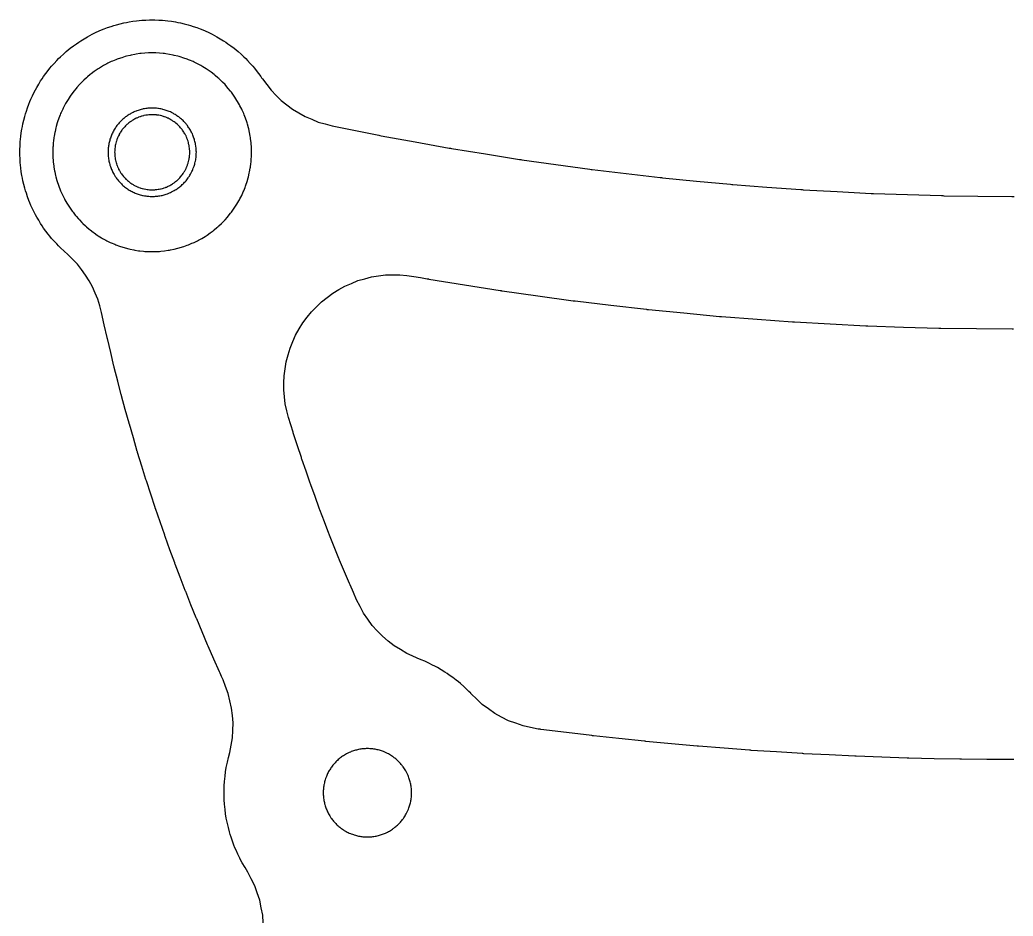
# Model space of a CAD drawing. Header units: millimetres. Extents: x -45 to 72, y -74 to 65.
# Drawn here: x -44.99 to 0, y 24.42 to 64.99 of the extents above; entities that cross this region are included whole.
import ezdxf

# ---------------------------------------------------------------- set-up
doc = ezdxf.new("R2010")
doc.units = ezdxf.units.MM
doc.layers.add('Z10 bosses (float holes)', color=1, linetype='Continuous')
doc.layers.add('Z2 frame and insert bores', color=7, linetype='Continuous')

msp = doc.modelspace()

# ---------------------------------------------------------------- linework, layer by layer
at = {"layer": 'Z10 bosses (float holes)'}
for points in [[(-39.168, 63.496), (-39.336, 63.487), (-39.504, 63.471), (-39.56, 63.465), (-39.726, 63.44), (-39.781, 63.432), (-39.947, 63.398), (-40.001, 63.387), (-40.165, 63.346), (-40.219, 63.332), (-40.38, 63.282), (-40.433, 63.266), (-40.592, 63.208), (-40.644, 63.189), (-40.799, 63.123), (-40.851, 63.102), (-41.003, 63.029), (-41.053, 63.004), (-41.201, 62.924), (-41.25, 62.897), (-41.394, 62.809), (-41.441, 62.78), (-41.581, 62.685), (-41.627, 62.654), (-41.761, 62.552), (-41.806, 62.518), (-41.935, 62.41), (-41.978, 62.374), (-42.101, 62.259), (-42.142, 62.221), (-42.26, 62.101), (-42.299, 62.061), (-42.41, 61.934), (-42.447, 61.893), (-42.552, 61.761), (-42.587, 61.717), (-42.685, 61.58), (-42.718, 61.535), (-42.809, 61.393), (-42.84, 61.346), (-42.924, 61.201), (-42.952, 61.152), (-43.029, 61.002), (-43.054, 60.952), (-43.124, 60.799), (-43.147, 60.748), (-43.167, 60.696), (-43.229, 60.539), (-43.282, 60.379), (-43.3, 60.326), (-43.346, 60.164), (-43.361, 60.11), (-43.398, 59.946), (-43.411, 59.892), (-43.44, 59.726), (-43.45, 59.671), (-43.471, 59.504), (-43.478, 59.448), (-43.49, 59.28), (-43.494, 59.224), (-43.499, 59.056), (-43.5, 59), (-43.496, 58.832), (-43.494, 58.776), (-43.482, 58.608), (-43.478, 58.552), (-43.457, 58.385), (-43.45, 58.329), (-43.42, 58.163), (-43.411, 58.108), (-43.373, 57.944), (-43.361, 57.89), (-43.315, 57.727), (-43.3, 57.674), (-43.246, 57.514), (-43.229, 57.461), (-43.167, 57.304), (-43.147, 57.252), (-43.077, 57.098), (-43.054, 57.048), (-42.977, 56.898), (-42.952, 56.848), (-42.868, 56.702), (-42.84, 56.654), (-42.809, 56.607), (-42.718, 56.465), (-42.62, 56.328), (-42.587, 56.283), (-42.482, 56.151), (-42.447, 56.107), (-42.336, 55.981), (-42.299, 55.939), (-42.181, 55.819), (-42.142, 55.779), (-42.019, 55.664), (-41.978, 55.626), (-41.849, 55.518), (-41.806, 55.482), (-41.671, 55.38), (-41.627, 55.346), (-41.488, 55.251), (-41.441, 55.22), (-41.298, 55.132), (-41.25, 55.103), (-41.102, 55.022), (-41.053, 54.996), (-40.901, 54.922), (-40.851, 54.898), (-40.696, 54.833), (-40.644, 54.811), (-40.486, 54.753), (-40.433, 54.734), (-40.272, 54.685), (-40.219, 54.668), (-40.055, 54.627), (-40.001, 54.613), (-39.836, 54.579), (-39.781, 54.568), (-39.615, 54.543), (-39.56, 54.535), (-39.392, 54.518), (-39.336, 54.513), (-39.168, 54.504), (-39.112, 54.501), (-39.056, 54.501), (-38.888, 54.501), (-38.72, 54.51), (-38.664, 54.513), (-38.608, 54.518), (-38.44, 54.535), (-38.274, 54.56), (-38.219, 54.568), (-38.164, 54.579), (-37.999, 54.613), (-37.835, 54.654), (-37.781, 54.668), (-37.728, 54.685), (-37.567, 54.734), (-37.408, 54.792), (-37.356, 54.811), (-37.201, 54.877), (-37.149, 54.898), (-37.099, 54.922), (-36.947, 54.996), (-36.898, 55.022), (-36.75, 55.103), (-36.606, 55.191), (-36.559, 55.22), (-36.512, 55.251), (-36.373, 55.346), (-36.239, 55.448), (-36.194, 55.482), (-36.065, 55.59), (-36.022, 55.626), (-35.981, 55.664), (-35.858, 55.779), (-35.74, 55.899), (-35.701, 55.939), (-35.59, 56.066), (-35.553, 56.107), (-35.448, 56.239), (-35.413, 56.283), (-35.38, 56.328), (-35.282, 56.465), (-35.191, 56.607), (-35.16, 56.654), (-35.076, 56.799), (-35.048, 56.848), (-35.023, 56.898), (-34.946, 57.048), (-34.876, 57.201), (-34.853, 57.252), (-34.792, 57.409), (-34.771, 57.461), (-34.754, 57.514), (-34.7, 57.674), (-34.654, 57.836), (-34.639, 57.89), (-34.602, 58.054), (-34.589, 58.108), (-34.56, 58.274), (-34.55, 58.329), (-34.529, 58.496), (-34.522, 58.552), (-34.51, 58.72), (-34.506, 58.776), (-34.501, 58.944), (-34.5, 59), (-34.504, 59.168), (-34.506, 59.224), (-34.518, 59.392), (-34.522, 59.448), (-34.543, 59.615), (-34.55, 59.671), (-34.56, 59.726), (-34.589, 59.892), (-34.627, 60.056), (-34.639, 60.11), (-34.685, 60.273), (-34.7, 60.326), (-34.718, 60.379), (-34.771, 60.539), (-34.833, 60.696), (-34.853, 60.748), (-34.923, 60.902), (-34.946, 60.952), (-35.023, 61.102), (-35.048, 61.152), (-35.132, 61.298), (-35.16, 61.346), (-35.252, 61.488), (-35.282, 61.535), (-35.315, 61.58), (-35.413, 61.717), (-35.448, 61.761), (-35.553, 61.893), (-35.664, 62.019), (-35.701, 62.061), (-35.819, 62.181), (-35.858, 62.221), (-35.981, 62.336), (-36.022, 62.374), (-36.151, 62.482), (-36.194, 62.518), (-36.329, 62.62), (-36.373, 62.654), (-36.512, 62.749), (-36.559, 62.78), (-36.702, 62.868), (-36.75, 62.897), (-36.799, 62.924), (-36.947, 63.004), (-37.099, 63.078), (-37.149, 63.102), (-37.304, 63.167), (-37.356, 63.189), (-37.408, 63.208), (-37.567, 63.266), (-37.728, 63.315), (-37.781, 63.332), (-37.835, 63.346), (-37.999, 63.387), (-38.053, 63.398), (-38.219, 63.432), (-38.385, 63.457), (-38.44, 63.465), (-38.496, 63.471), (-38.664, 63.487), (-38.832, 63.496), (-38.888, 63.499), (-39.056, 63.499), (-39.112, 63.499), (-39.168, 63.496)], [(-40, 57.268), (-39.951, 57.241), (-39.912, 57.22), (-39.862, 57.196), (-39.823, 57.177), (-39.771, 57.155), (-39.731, 57.138), (-39.679, 57.119), (-39.637, 57.104), (-39.584, 57.088), (-39.542, 57.075), (-39.488, 57.061), (-39.445, 57.05), (-39.402, 57.041), (-39.347, 57.03), (-39.292, 57.022), (-39.249, 57.016), (-39.193, 57.01), (-39.149, 57.006), (-39.094, 57.003), (-39.05, 57.001), (-38.994, 57.001), (-38.95, 57.001), (-38.895, 57.003), (-38.851, 57.006), (-38.795, 57.011), (-38.751, 57.016), (-38.696, 57.024), (-38.653, 57.03), (-38.598, 57.041), (-38.555, 57.05), (-38.501, 57.064), (-38.458, 57.075), (-38.405, 57.091), (-38.363, 57.104), (-38.311, 57.123), (-38.269, 57.138), (-38.218, 57.16), (-38.177, 57.177), (-38.127, 57.201), (-38.088, 57.22), (-38.039, 57.247), (-38, 57.268), (-37.953, 57.297), (-37.915, 57.32), (-37.869, 57.351), (-37.833, 57.376), (-37.788, 57.41), (-37.753, 57.436), (-37.71, 57.472), (-37.677, 57.5), (-37.636, 57.538), (-37.604, 57.568), (-37.565, 57.608), (-37.534, 57.64), (-37.497, 57.681), (-37.468, 57.714), (-37.433, 57.758), (-37.406, 57.792), (-37.373, 57.837), (-37.348, 57.873), (-37.317, 57.92), (-37.293, 57.957), (-37.266, 58.005), (-37.244, 58.043), (-37.218, 58.093), (-37.198, 58.132), (-37.18, 58.173), (-37.157, 58.223), (-37.137, 58.275), (-37.121, 58.316), (-37.103, 58.369), (-37.089, 58.41), (-37.074, 58.464), (-37.062, 58.506), (-37.049, 58.561), (-37.04, 58.604), (-37.03, 58.658), (-37.022, 58.702), (-37.015, 58.757), (-37.01, 58.801), (-37.006, 58.856), (-37.002, 58.9), (-37.001, 58.944), (-37, 59), (-37.001, 59.056), (-37.002, 59.1), (-37.007, 59.155), (-37.01, 59.199), (-37.017, 59.254), (-37.022, 59.298), (-37.032, 59.353), (-37.04, 59.396), (-37.049, 59.439), (-37.062, 59.494), (-37.077, 59.547), (-37.089, 59.59), (-37.107, 59.642), (-37.121, 59.684), (-37.141, 59.736), (-37.157, 59.777), (-37.18, 59.827), (-37.198, 59.868), (-37.223, 59.917), (-37.244, 59.957), (-37.271, 60.005), (-37.293, 60.043), (-37.324, 60.09), (-37.348, 60.127), (-37.38, 60.172), (-37.406, 60.208), (-37.44, 60.251), (-37.468, 60.286), (-37.505, 60.327), (-37.534, 60.36), (-37.565, 60.392), (-37.604, 60.432), (-37.644, 60.469), (-37.677, 60.5), (-37.719, 60.535), (-37.753, 60.564), (-37.797, 60.597), (-37.833, 60.624), (-37.878, 60.655), (-37.915, 60.68), (-37.962, 60.709), (-38, 60.732), (-38.039, 60.753), (-38.088, 60.78), (-38.127, 60.799), (-38.177, 60.823), (-38.229, 60.845), (-38.269, 60.862), (-38.321, 60.881), (-38.363, 60.896), (-38.416, 60.912), (-38.458, 60.925), (-38.512, 60.939), (-38.555, 60.95), (-38.609, 60.961), (-38.653, 60.97), (-38.708, 60.978), (-38.751, 60.984), (-38.807, 60.99), (-38.851, 60.994), (-38.895, 60.997), (-38.95, 60.999), (-38.994, 60.999), (-39.05, 60.999), (-39.105, 60.997), (-39.149, 60.994), (-39.193, 60.99), (-39.249, 60.984), (-39.292, 60.978), (-39.347, 60.97), (-39.402, 60.959), (-39.445, 60.95), (-39.499, 60.936), (-39.542, 60.925), (-39.595, 60.909), (-39.637, 60.896), (-39.689, 60.877), (-39.731, 60.862), (-39.782, 60.84), (-39.823, 60.823), (-39.862, 60.804), (-39.912, 60.78), (-39.961, 60.753), (-40, 60.732), (-40.038, 60.709), (-40.085, 60.68), (-40.131, 60.649), (-40.167, 60.624), (-40.203, 60.597), (-40.247, 60.564), (-40.29, 60.528), (-40.323, 60.5), (-40.356, 60.469), (-40.396, 60.432), (-40.435, 60.392), (-40.466, 60.36), (-40.495, 60.327), (-40.532, 60.286), (-40.567, 60.242), (-40.594, 60.208), (-40.627, 60.163), (-40.652, 60.127), (-40.676, 60.09), (-40.707, 60.043), (-40.734, 59.995), (-40.756, 59.957), (-40.782, 59.907), (-40.802, 59.868), (-40.825, 59.817), (-40.843, 59.777), (-40.859, 59.736), (-40.879, 59.684), (-40.893, 59.642), (-40.911, 59.59), (-40.926, 59.536), (-40.938, 59.494), (-40.951, 59.439), (-40.96, 59.396), (-40.97, 59.342), (-40.978, 59.298), (-40.985, 59.243), (-40.99, 59.199), (-40.994, 59.144), (-40.998, 59.1), (-40.999, 59.044), (-41, 59), (-40.999, 58.944), (-40.998, 58.9), (-40.994, 58.856), (-40.99, 58.801), (-40.983, 58.746), (-40.978, 58.702), (-40.968, 58.647), (-40.96, 58.604), (-40.948, 58.55), (-40.938, 58.506), (-40.923, 58.453), (-40.911, 58.41), (-40.893, 58.358), (-40.879, 58.316), (-40.859, 58.264), (-40.843, 58.223), (-40.82, 58.173), (-40.802, 58.132), (-40.777, 58.083), (-40.756, 58.043), (-40.729, 57.995), (-40.707, 57.957), (-40.676, 57.91), (-40.652, 57.873), (-40.627, 57.837), (-40.594, 57.792), (-40.56, 57.749), (-40.532, 57.714), (-40.495, 57.673), (-40.466, 57.64), (-40.427, 57.6), (-40.396, 57.568), (-40.356, 57.531), (-40.323, 57.5), (-40.281, 57.465), (-40.247, 57.436), (-40.203, 57.403), (-40.167, 57.376), (-40.122, 57.345), (-40.085, 57.32), (-40.038, 57.291), (-40, 57.268)]]:
    msp.add_lwpolyline(points, close=True, dxfattribs=at)
at = {"layer": 'Z2 frame and insert bores'}
for points in [[(-33.976, 24.111), (-33.994, 24.457), (-34.061, 24.797), (-34.127, 25.137), (-34.24, 25.465), (-34.353, 25.793), (-34.51, 26.102), (-34.668, 26.411), (-34.793, 26.621), (-34.919, 26.831), (-34.977, 26.939), (-35.035, 27.047), (-35.119, 27.224), (-35.203, 27.402), (-35.25, 27.515), (-35.297, 27.628), (-35.363, 27.813), (-35.429, 27.998), (-35.464, 28.115), (-35.5, 28.232), (-35.548, 28.423), (-35.595, 28.613), (-35.619, 28.733), (-35.643, 28.853), (-35.672, 29.047), (-35.701, 29.241), (-35.713, 29.363), (-35.725, 29.485), (-35.734, 29.681), (-35.744, 29.877), (-35.744, 30), (-35.744, 30.123), (-35.734, 30.319), (-35.725, 30.515), (-35.713, 30.637), (-35.701, 30.759), (-35.672, 30.953), (-35.643, 31.147), (-35.619, 31.267), (-35.595, 31.387), (-35.541, 31.604), (-35.487, 31.821), (-35.427, 32.153), (-35.367, 32.485), (-35.353, 32.823), (-35.338, 33.16), (-35.369, 33.496), (-35.401, 33.832), (-35.477, 34.161), (-35.553, 34.49), (-35.673, 34.805), (-35.792, 35.121), (-35.86, 35.269), (-35.928, 35.417), (-35.94, 35.443), (-35.952, 35.469), (-36.209, 36.055), (-36.467, 36.641), (-36.478, 36.667), (-36.489, 36.693), (-36.737, 37.282), (-36.984, 37.872), (-36.995, 37.898), (-37.006, 37.924), (-37.244, 38.517), (-37.482, 39.109), (-37.492, 39.136), (-37.503, 39.162), (-37.73, 39.758), (-37.958, 40.354), (-37.968, 40.381), (-37.978, 40.407), (-38.196, 41.007), (-38.414, 41.606), (-38.424, 41.633), (-38.434, 41.66), (-38.642, 42.262), (-38.85, 42.865), (-38.859, 42.892), (-38.868, 42.919), (-39.066, 43.525), (-39.265, 44.13), (-39.273, 44.158), (-39.282, 44.185), (-39.471, 44.794), (-39.659, 45.403), (-39.667, 45.43), (-39.675, 45.458), (-39.854, 46.07), (-40.033, 46.683), (-40.04, 46.71), (-40.048, 46.738), (-40.217, 47.353), (-40.385, 47.969), (-40.393, 47.997), (-40.4, 48.024), (-40.559, 48.643), (-40.718, 49.262), (-40.725, 49.29), (-40.731, 49.317), (-40.88, 49.94), (-41.029, 50.562), (-41.036, 50.59), (-41.042, 50.618), (-41.168, 51.185), (-41.294, 51.752), (-41.379, 52.047), (-41.464, 52.343), (-41.585, 52.626), (-41.706, 52.909), (-41.861, 53.175), (-42.015, 53.441), (-42.201, 53.686), (-42.387, 53.931), (-42.602, 54.151), (-42.817, 54.372), (-42.984, 54.523), (-43.152, 54.675), (-43.238, 54.762), (-43.325, 54.848), (-43.44, 54.976), (-43.556, 55.103), (-43.633, 55.197), (-43.711, 55.292), (-43.813, 55.43), (-43.916, 55.568), (-43.984, 55.67), (-44.052, 55.772), (-44.14, 55.919), (-44.228, 56.066), (-44.286, 56.174), (-44.344, 56.283), (-44.417, 56.438), (-44.491, 56.593), (-44.538, 56.706), (-44.585, 56.819), (-44.642, 56.981), (-44.7, 57.143), (-44.736, 57.26), (-44.771, 57.377), (-44.813, 57.544), (-44.855, 57.71), (-44.879, 57.831), (-44.903, 57.951), (-44.928, 58.121), (-44.953, 58.29), (-44.965, 58.412), (-44.977, 58.534), (-44.986, 58.706), (-44.994, 58.877), (-44.994, 59), (-44.994, 59.123), (-44.986, 59.294), (-44.977, 59.466), (-44.965, 59.588), (-44.953, 59.71), (-44.928, 59.879), (-44.903, 60.049), (-44.879, 60.169), (-44.855, 60.29), (-44.813, 60.456), (-44.771, 60.623), (-44.736, 60.74), (-44.7, 60.857), (-44.642, 61.019), (-44.585, 61.181), (-44.538, 61.294), (-44.491, 61.407), (-44.417, 61.562), (-44.344, 61.717), (-44.286, 61.826), (-44.228, 61.934), (-44.14, 62.081), (-44.052, 62.228), (-43.984, 62.33), (-43.916, 62.432), (-43.813, 62.57), (-43.711, 62.708), (-43.633, 62.803), (-43.556, 62.897), (-43.44, 63.024), (-43.325, 63.152), (-43.238, 63.238), (-43.152, 63.325), (-43.024, 63.44), (-42.897, 63.556), (-42.803, 63.633), (-42.708, 63.711), (-42.57, 63.813), (-42.432, 63.916), (-42.33, 63.984), (-42.228, 64.052), (-42.081, 64.14), (-41.934, 64.228), (-41.826, 64.286), (-41.717, 64.344), (-41.562, 64.417), (-41.407, 64.491), (-41.294, 64.538), (-41.181, 64.585), (-41.019, 64.642), (-40.857, 64.7), (-40.74, 64.736), (-40.623, 64.771), (-40.456, 64.813), (-40.29, 64.855), (-40.169, 64.879), (-40.049, 64.903), (-39.879, 64.928), (-39.71, 64.953), (-39.588, 64.965), (-39.466, 64.977), (-39.294, 64.986), (-39.123, 64.994), (-39, 64.994), (-38.877, 64.994), (-38.706, 64.986), (-38.534, 64.977), (-38.412, 64.965), (-38.29, 64.953), (-38.121, 64.928), (-37.951, 64.903), (-37.831, 64.879), (-37.71, 64.855), (-37.544, 64.813), (-37.377, 64.771), (-37.26, 64.736), (-37.143, 64.7), (-36.981, 64.642), (-36.819, 64.585), (-36.706, 64.538), (-36.593, 64.491), (-36.438, 64.417), (-36.283, 64.344), (-36.174, 64.286), (-36.066, 64.228), (-35.919, 64.14), (-35.772, 64.052), (-35.67, 63.984), (-35.568, 63.916), (-35.43, 63.813), (-35.292, 63.711), (-35.197, 63.633), (-35.103, 63.556), (-34.976, 63.44), (-34.848, 63.325), (-34.762, 63.238), (-34.675, 63.152), (-34.56, 63.024), (-34.444, 62.897), (-34.367, 62.803), (-34.289, 62.708), (-34.187, 62.57), (-34.084, 62.432), (-34.047, 62.376), (-34.009, 62.32), (-33.811, 62.062), (-33.613, 61.804), (-33.384, 61.573), (-33.154, 61.343), (-32.896, 61.144), (-32.638, 60.946), (-32.357, 60.783), (-32.075, 60.619), (-31.775, 60.494), (-31.475, 60.369), (-31.161, 60.283), (-30.847, 60.198), (-29.79, 59.983), (-28.734, 59.769), (-28.683, 59.759), (-28.633, 59.749), (-27.089, 59.469), (-25.546, 59.189), (-25.494, 59.18), (-25.443, 59.171), (-23.901, 58.924), (-22.358, 58.677), (-22.306, 58.669), (-22.254, 58.661), (-20.713, 58.447), (-19.171, 58.233), (-19.118, 58.226), (-19.066, 58.22), (-17.525, 58.039), (-15.984, 57.857), (-15.931, 57.852), (-15.879, 57.846), (-14.338, 57.698), (-12.797, 57.55), (-12.744, 57.545), (-12.692, 57.541), (-11.151, 57.426), (-9.611, 57.31), (-9.558, 57.307), (-9.505, 57.304), (-7.965, 57.221), (-6.425, 57.139), (-6.372, 57.137), (-6.319, 57.135), (-4.779, 57.085), (-3.239, 57.036), (-3.186, 57.035), (-3.133, 57.034), (-1.593, 57.017), (-0.053, 57.001), (0, 57.001), (0.053, 57.001)], [(0.036, 31.5), (0, 31.5), (0, 31.5), (-0.036, 31.5), (-1.19, 31.509), (-2.345, 31.517), (-2.381, 31.517), (-2.416, 31.518), (-3.571, 31.542), (-4.726, 31.567), (-4.761, 31.568), (-4.797, 31.569), (-5.951, 31.61), (-7.106, 31.651), (-7.142, 31.653), (-7.177, 31.654), (-8.332, 31.712), (-9.487, 31.77), (-9.522, 31.772), (-9.558, 31.774), (-10.713, 31.848), (-11.868, 31.922), (-11.903, 31.924), (-11.939, 31.927), (-13.094, 32.017), (-14.249, 32.108), (-14.284, 32.111), (-14.32, 32.114), (-15.475, 32.221), (-16.631, 32.328), (-16.666, 32.331), (-16.701, 32.335), (-17.856, 32.458), (-19.012, 32.582), (-19.047, 32.586), (-19.082, 32.59), (-20.238, 32.73), (-21.394, 32.87), (-21.429, 32.874), (-21.464, 32.879), (-21.49, 32.882), (-21.517, 32.886), (-21.859, 32.957), (-22.202, 33.028), (-22.531, 33.146), (-22.86, 33.264), (-23.169, 33.427), (-23.479, 33.59), (-23.763, 33.794), (-24.046, 33.999), (-24.299, 34.241), (-24.551, 34.483), (-24.561, 34.494), (-24.571, 34.505), (-24.658, 34.592), (-24.745, 34.679), (-24.89, 34.81), (-25.035, 34.942), (-25.13, 35.02), (-25.225, 35.098), (-25.383, 35.215), (-25.54, 35.331), (-25.642, 35.4), (-25.744, 35.468), (-25.912, 35.569), (-26.081, 35.669), (-26.189, 35.727), (-26.297, 35.785), (-26.474, 35.869), (-26.652, 35.953), (-26.822, 36.023), (-26.992, 36.094), (-26.991, 36.096), (-26.99, 36.098), (-27.228, 36.202), (-27.467, 36.306), (-27.756, 36.482), (-28.045, 36.658), (-28.308, 36.872), (-28.571, 37.085), (-28.802, 37.332), (-29.034, 37.579), (-29.23, 37.855), (-29.426, 38.132), (-29.583, 38.432), (-29.739, 38.732), (-29.888, 39.07), (-30.037, 39.408), (-30.053, 39.445), (-30.069, 39.483), (-30.289, 40.008), (-30.51, 40.534), (-30.526, 40.571), (-30.541, 40.609), (-30.753, 41.137), (-30.965, 41.666), (-30.98, 41.704), (-30.995, 41.741), (-31.198, 42.273), (-31.401, 42.804), (-31.415, 42.842), (-31.429, 42.88), (-31.624, 43.414), (-31.818, 43.948), (-31.831, 43.987), (-31.845, 44.025), (-32.03, 44.562), (-32.216, 45.099), (-32.229, 45.137), (-32.242, 45.176), (-32.418, 45.716), (-32.595, 46.256), (-32.607, 46.295), (-32.62, 46.334), (-32.721, 46.66), (-32.821, 46.986), (-32.896, 47.297), (-32.971, 47.608), (-33.005, 47.927), (-33.04, 48.245), (-33.033, 48.565), (-33.027, 48.885), (-32.979, 49.202), (-32.932, 49.518), (-32.844, 49.826), (-32.757, 50.134), (-32.631, 50.429), (-32.505, 50.723), (-32.342, 50.999), (-32.179, 51.274), (-31.983, 51.527), (-31.786, 51.78), (-31.559, 52.005), (-31.331, 52.23), (-31.077, 52.425), (-30.823, 52.62), (-30.546, 52.78), (-30.269, 52.941), (-29.974, 53.064), (-29.678, 53.188), (-29.37, 53.273), (-29.061, 53.358), (-28.744, 53.403), (-28.427, 53.448), (-28.107, 53.452), (-27.787, 53.456), (-27.469, 53.419), (-27.151, 53.382), (-26.85, 53.328), (-26.549, 53.273), (-26.536, 53.271), (-26.523, 53.268), (-26.505, 53.265), (-26.488, 53.262), (-26.475, 53.26), (-26.462, 53.258), (-24.85, 53), (-23.238, 52.741), (-23.225, 52.739), (-23.212, 52.737), (-23.194, 52.735), (-23.176, 52.732), (-23.163, 52.73), (-23.15, 52.728), (-21.538, 52.504), (-19.926, 52.28), (-19.913, 52.279), (-19.9, 52.277), (-19.881, 52.275), (-19.863, 52.272), (-19.85, 52.271), (-19.837, 52.269), (-18.225, 52.08), (-16.613, 51.89), (-16.6, 51.889), (-16.587, 51.887), (-16.569, 51.885), (-16.55, 51.883), (-16.537, 51.882), (-16.524, 51.881), (-14.912, 51.726), (-13.3, 51.571), (-13.287, 51.569), (-13.274, 51.568), (-13.255, 51.567), (-13.237, 51.565), (-13.224, 51.564), (-13.211, 51.563), (-11.599, 51.442), (-9.987, 51.322), (-9.974, 51.321), (-9.96, 51.32), (-9.942, 51.319), (-9.923, 51.318), (-9.91, 51.317), (-9.897, 51.316), (-8.285, 51.23), (-6.673, 51.144), (-6.66, 51.143), (-6.647, 51.143), (-6.628, 51.142), (-6.609, 51.141), (-6.596, 51.141), (-6.583, 51.14), (-4.971, 51.088), (-3.359, 51.037), (-3.346, 51.036), (-3.333, 51.036), (-3.314, 51.036), (-3.295, 51.035), (-3.282, 51.035), (-3.269, 51.035), (-1.657, 51.018), (-0.045, 51), (-0.032, 51), (-0.019, 51), (0, 51), (0.019, 51)]]:
    msp.add_lwpolyline(points, dxfattribs=at)
for points in [[(-39.127, 60.695), (-39.15, 60.693), (-39.211, 60.687), (-39.273, 60.678), (-39.295, 60.674), (-39.356, 60.662), (-39.378, 60.657), (-39.4, 60.652), (-39.46, 60.636), (-39.482, 60.63), (-39.541, 60.611), (-39.563, 60.604), (-39.621, 60.582), (-39.642, 60.574), (-39.699, 60.55), (-39.72, 60.54), (-39.776, 60.513), (-39.795, 60.502), (-39.85, 60.472), (-39.903, 60.44), (-39.922, 60.428), (-39.941, 60.415), (-39.992, 60.38), (-40.01, 60.367), (-40.06, 60.329), (-40.108, 60.289), (-40.125, 60.275), (-40.141, 60.259), (-40.187, 60.217), (-40.203, 60.201), (-40.246, 60.156), (-40.287, 60.11), (-40.302, 60.093), (-40.316, 60.075), (-40.355, 60.026), (-40.368, 60.008), (-40.405, 59.958), (-40.438, 59.905), (-40.451, 59.886), (-40.462, 59.867), (-40.493, 59.813), (-40.503, 59.793), (-40.532, 59.738), (-40.541, 59.717), (-40.567, 59.66), (-40.589, 59.602), (-40.597, 59.581), (-40.605, 59.56), (-40.624, 59.501), (-40.631, 59.479), (-40.647, 59.419), (-40.661, 59.359), (-40.666, 59.337), (-40.67, 59.315), (-40.681, 59.253), (-40.684, 59.231), (-40.692, 59.169), (-40.696, 59.107), (-40.698, 59.085), (-40.698, 59.062), (-40.7, 59), (-40.699, 58.977), (-40.698, 58.915), (-40.693, 58.853), (-40.692, 58.831), (-40.689, 58.808), (-40.681, 58.747), (-40.67, 58.685), (-40.666, 58.663), (-40.661, 58.641), (-40.647, 58.581), (-40.631, 58.521), (-40.624, 58.499), (-40.617, 58.477), (-40.597, 58.419), (-40.589, 58.398), (-40.567, 58.34), (-40.557, 58.319), (-40.532, 58.262), (-40.521, 58.242), (-40.493, 58.187), (-40.482, 58.167), (-40.451, 58.114), (-40.417, 58.061), (-40.405, 58.042), (-40.391, 58.024), (-40.355, 57.974), (-40.341, 57.956), (-40.302, 57.907), (-40.261, 57.861), (-40.246, 57.844), (-40.23, 57.828), (-40.187, 57.783), (-40.17, 57.768), (-40.125, 57.725), (-40.077, 57.685), (-40.06, 57.671), (-40.042, 57.657), (-39.992, 57.62), (-39.974, 57.607), (-39.922, 57.572), (-39.869, 57.54), (-39.85, 57.528), (-39.83, 57.517), (-39.776, 57.487), (-39.72, 57.46), (-39.699, 57.45), (-39.678, 57.442), (-39.621, 57.418), (-39.6, 57.41), (-39.541, 57.389), (-39.52, 57.382), (-39.46, 57.364), (-39.439, 57.358), (-39.378, 57.343), (-39.356, 57.338), (-39.295, 57.326), (-39.234, 57.317), (-39.211, 57.313), (-39.189, 57.311), (-39.127, 57.305), (-39.104, 57.304), (-39.042, 57.301), (-39.02, 57.301), (-38.958, 57.301), (-38.896, 57.304), (-38.873, 57.305), (-38.85, 57.307), (-38.789, 57.313), (-38.727, 57.322), (-38.705, 57.326), (-38.683, 57.33), (-38.622, 57.343), (-38.6, 57.348), (-38.54, 57.364), (-38.48, 57.382), (-38.459, 57.389), (-38.4, 57.41), (-38.379, 57.418), (-38.358, 57.426), (-38.301, 57.45), (-38.28, 57.46), (-38.224, 57.487), (-38.205, 57.498), (-38.15, 57.528), (-38.131, 57.54), (-38.078, 57.572), (-38.059, 57.585), (-38.008, 57.62), (-37.99, 57.633), (-37.94, 57.671), (-37.892, 57.711), (-37.875, 57.725), (-37.859, 57.741), (-37.813, 57.783), (-37.797, 57.799), (-37.754, 57.844), (-37.713, 57.89), (-37.698, 57.907), (-37.659, 57.956), (-37.645, 57.974), (-37.632, 57.992), (-37.595, 58.042), (-37.562, 58.095), (-37.549, 58.114), (-37.538, 58.133), (-37.507, 58.187), (-37.497, 58.207), (-37.468, 58.262), (-37.443, 58.319), (-37.433, 58.34), (-37.425, 58.361), (-37.403, 58.419), (-37.395, 58.44), (-37.376, 58.499), (-37.369, 58.521), (-37.353, 58.581), (-37.339, 58.641), (-37.334, 58.663), (-37.33, 58.685), (-37.319, 58.747), (-37.316, 58.769), (-37.308, 58.831), (-37.307, 58.853), (-37.302, 58.915), (-37.302, 58.938), (-37.3, 59), (-37.301, 59.023), (-37.302, 59.085), (-37.304, 59.107), (-37.308, 59.169), (-37.311, 59.192), (-37.319, 59.253), (-37.33, 59.315), (-37.334, 59.337), (-37.348, 59.397), (-37.353, 59.419), (-37.359, 59.441), (-37.376, 59.501), (-37.395, 59.56), (-37.403, 59.581), (-37.425, 59.639), (-37.433, 59.66), (-37.443, 59.681), (-37.468, 59.738), (-37.479, 59.758), (-37.507, 59.813), (-37.518, 59.833), (-37.549, 59.886), (-37.562, 59.905), (-37.595, 59.958), (-37.632, 60.008), (-37.645, 60.026), (-37.659, 60.044), (-37.698, 60.093), (-37.713, 60.11), (-37.754, 60.156), (-37.77, 60.172), (-37.813, 60.217), (-37.83, 60.232), (-37.875, 60.275), (-37.923, 60.315), (-37.94, 60.329), (-37.958, 60.343), (-38.008, 60.38), (-38.059, 60.415), (-38.078, 60.428), (-38.097, 60.44), (-38.15, 60.472), (-38.205, 60.502), (-38.224, 60.513), (-38.28, 60.54), (-38.301, 60.55), (-38.322, 60.558), (-38.379, 60.582), (-38.437, 60.604), (-38.459, 60.611), (-38.48, 60.618), (-38.54, 60.636), (-38.561, 60.642), (-38.622, 60.657), (-38.644, 60.662), (-38.705, 60.674), (-38.766, 60.683), (-38.789, 60.687), (-38.811, 60.689), (-38.873, 60.695), (-38.896, 60.696), (-38.958, 60.699), (-38.98, 60.699), (-39.042, 60.699), (-39.065, 60.698), (-39.127, 60.695)], [(-27.425, 30.817), (-27.448, 30.868), (-27.468, 30.907), (-27.494, 30.957), (-27.516, 30.995), (-27.543, 31.043), (-27.573, 31.089), (-27.598, 31.127), (-27.63, 31.172), (-27.656, 31.208), (-27.683, 31.242), (-27.718, 31.286), (-27.747, 31.319), (-27.784, 31.36), (-27.823, 31.4), (-27.854, 31.432), (-27.886, 31.462), (-27.927, 31.5), (-27.969, 31.535), (-28.003, 31.564), (-28.038, 31.59), (-28.083, 31.624), (-28.119, 31.649), (-28.165, 31.68), (-28.203, 31.703), (-28.25, 31.732), (-28.299, 31.759), (-28.338, 31.78), (-28.378, 31.799), (-28.427, 31.823), (-28.468, 31.84), (-28.519, 31.862), (-28.571, 31.881), (-28.613, 31.896), (-28.655, 31.909), (-28.708, 31.925), (-28.762, 31.939), (-28.805, 31.95), (-28.848, 31.959), (-28.903, 31.97), (-28.957, 31.978), (-29.001, 31.984), (-29.056, 31.99), (-29.101, 31.994), (-29.145, 31.997), (-29.2, 31.999), (-29.256, 31.999), (-29.3, 31.999), (-29.355, 31.997), (-29.399, 31.994), (-29.444, 31.99), (-29.499, 31.984), (-29.553, 31.976), (-29.597, 31.97), (-29.652, 31.959), (-29.695, 31.95), (-29.749, 31.936), (-29.792, 31.925), (-29.834, 31.912), (-29.887, 31.896), (-29.929, 31.881), (-29.981, 31.862), (-30.022, 31.845), (-30.073, 31.823), (-30.113, 31.804), (-30.162, 31.78), (-30.201, 31.759), (-30.25, 31.732), (-30.288, 31.709), (-30.335, 31.68), (-30.372, 31.655), (-30.417, 31.624), (-30.453, 31.597), (-30.497, 31.564), (-30.531, 31.535), (-30.573, 31.5), (-30.606, 31.469), (-30.646, 31.432), (-30.677, 31.4), (-30.716, 31.36), (-30.745, 31.327), (-30.782, 31.286), (-30.81, 31.251), (-30.844, 31.208), (-30.877, 31.163), (-30.902, 31.127), (-30.927, 31.089), (-30.957, 31.043), (-30.979, 31.004), (-31.006, 30.957), (-31.027, 30.917), (-31.052, 30.868), (-31.07, 30.827), (-31.093, 30.777), (-31.109, 30.736), (-31.129, 30.684), (-31.144, 30.642), (-31.161, 30.59), (-31.176, 30.536), (-31.188, 30.494), (-31.198, 30.45), (-31.21, 30.396), (-31.218, 30.353), (-31.228, 30.298), (-31.233, 30.254), (-31.24, 30.199), (-31.243, 30.155), (-31.248, 30.1), (-31.249, 30.055), (-31.25, 30), (-31.249, 29.956), (-31.248, 29.9), (-31.244, 29.856), (-31.24, 29.801), (-31.235, 29.757), (-31.228, 29.702), (-31.22, 29.658), (-31.21, 29.604), (-31.2, 29.56), (-31.188, 29.506), (-31.176, 29.464), (-31.161, 29.41), (-31.147, 29.368), (-31.129, 29.316), (-31.113, 29.275), (-31.093, 29.223), (-31.075, 29.183), (-31.052, 29.132), (-31.032, 29.093), (-31.006, 29.043), (-30.984, 29.005), (-30.957, 28.957), (-30.933, 28.92), (-30.902, 28.873), (-30.877, 28.837), (-30.844, 28.792), (-30.817, 28.758), (-30.782, 28.714), (-30.753, 28.681), (-30.716, 28.64), (-30.685, 28.608), (-30.646, 28.568), (-30.614, 28.538), (-30.573, 28.5), (-30.539, 28.472), (-30.497, 28.436), (-30.453, 28.403), (-30.417, 28.376), (-30.381, 28.351), (-30.335, 28.32), (-30.297, 28.297), (-30.25, 28.268), (-30.211, 28.247), (-30.162, 28.22), (-30.122, 28.201), (-30.073, 28.177), (-30.022, 28.155), (-29.981, 28.138), (-29.929, 28.119), (-29.887, 28.104), (-29.845, 28.091), (-29.792, 28.075), (-29.749, 28.064), (-29.695, 28.05), (-29.652, 28.041), (-29.597, 28.03), (-29.553, 28.024), (-29.499, 28.016), (-29.455, 28.011), (-29.399, 28.006), (-29.355, 28.003), (-29.3, 28.001), (-29.256, 28.001), (-29.2, 28.001), (-29.145, 28.003), (-29.101, 28.006), (-29.056, 28.01), (-29.001, 28.016), (-28.957, 28.022), (-28.903, 28.03), (-28.848, 28.041), (-28.805, 28.05), (-28.751, 28.064), (-28.708, 28.075), (-28.655, 28.091), (-28.613, 28.104), (-28.571, 28.119), (-28.519, 28.138), (-28.478, 28.155), (-28.427, 28.177), (-28.378, 28.201), (-28.338, 28.22), (-28.299, 28.241), (-28.25, 28.268), (-28.203, 28.297), (-28.165, 28.32), (-28.119, 28.351), (-28.083, 28.376), (-28.047, 28.403), (-28.003, 28.436), (-27.961, 28.472), (-27.927, 28.5), (-27.894, 28.531), (-27.854, 28.568), (-27.823, 28.6), (-27.784, 28.64), (-27.755, 28.673), (-27.718, 28.714), (-27.69, 28.749), (-27.656, 28.792), (-27.623, 28.837), (-27.598, 28.873), (-27.573, 28.911), (-27.543, 28.957), (-27.521, 28.996), (-27.494, 29.043), (-27.473, 29.083), (-27.448, 29.132), (-27.43, 29.173), (-27.407, 29.223), (-27.391, 29.264), (-27.371, 29.316), (-27.356, 29.358), (-27.339, 29.41), (-27.327, 29.453), (-27.312, 29.506), (-27.302, 29.55), (-27.29, 29.604), (-27.282, 29.647), (-27.272, 29.702), (-27.267, 29.746), (-27.26, 29.801), (-27.257, 29.845), (-27.252, 29.9), (-27.251, 29.956), (-27.25, 30), (-27.251, 30.044), (-27.252, 30.1), (-27.256, 30.144), (-27.26, 30.199), (-27.267, 30.254), (-27.272, 30.298), (-27.28, 30.342), (-27.29, 30.396), (-27.3, 30.44), (-27.312, 30.494), (-27.327, 30.547), (-27.339, 30.59), (-27.353, 30.632), (-27.371, 30.684), (-27.391, 30.736), (-27.407, 30.777), (-27.425, 30.817)]]:
    msp.add_lwpolyline(points, close=True, dxfattribs=at)

doc.saveas('drawing.dxf')
